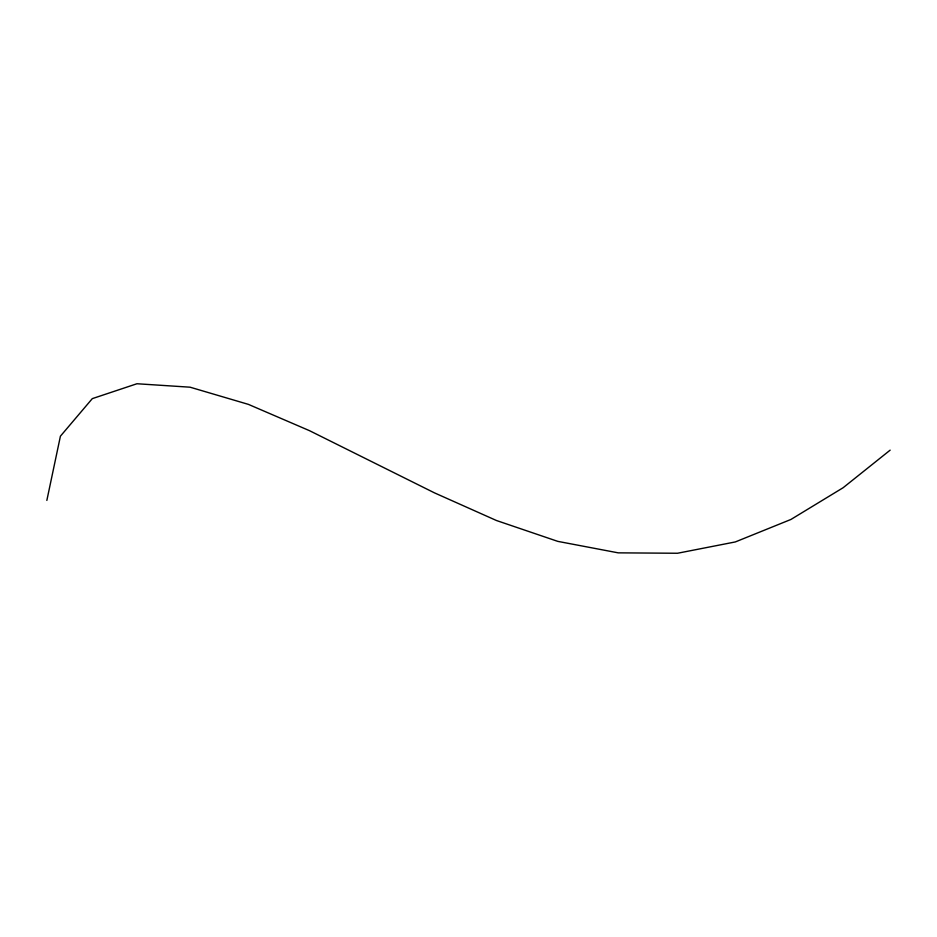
<?xml version="1.0" encoding="UTF-8"?>
<svg xmlns="http://www.w3.org/2000/svg" width="937" height="937" viewBox="0 0 937 937"><rect width="100%" height="100%" fill="white"/><g stroke="black" fill="none" stroke-linecap="round" stroke-linejoin="round"><path stroke-width="1.41" d="M46.85 500.417L60.413 436.197L92.294 398.635L136.954 383.748L190.07 387.192L248.399 404.374L309.538 430.692L434.393 492.827L496.469 520.515L557.808 541.375L618.233 552.853L677.521 553.252L735.322 541.937L790.922 519.461L843.136 487.72L890.15 450.147"/></g></svg>
